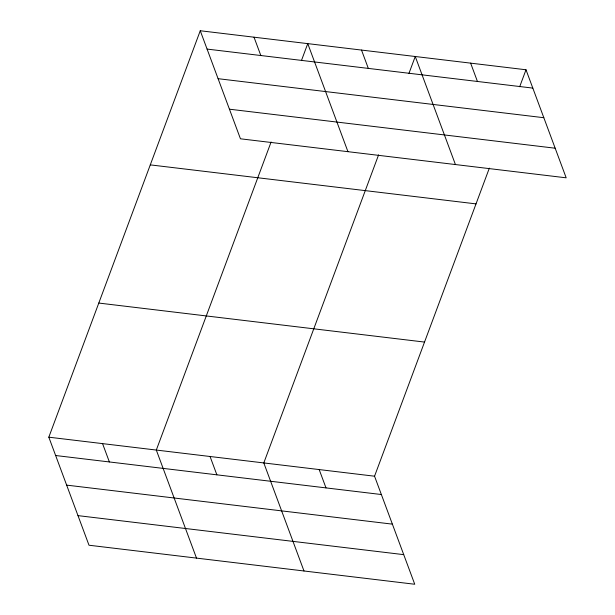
<?xml version="1.0" encoding="UTF-8"?>
<svg xmlns="http://www.w3.org/2000/svg" width="615" height="615" viewBox="0 0 615 615"><rect width="100%" height="100%" fill="white"/><g stroke="black" fill="none" stroke-linecap="round" stroke-linejoin="round"><path stroke-width="0.92" d="M489.348 168.126L374.55 476.202L414.741 584.25L88.998 545.228L48.816 437.18L200.259 30.75L526.002 69.772L566.184 177.82L240.45 138.798L200.259 30.75M271.107 141.98L156.31 450.057L196.493 558.105M301.427 60.616L307.754 43.627L347.944 151.674M378.602 154.857L263.804 462.934L303.987 570.981M408.921 73.493L415.248 56.503L455.431 164.551M519.675 86.761L526.002 69.772M207.078 49.085L532.821 88.099M218.094 78.689L543.829 117.711M229.433 109.193L555.176 148.215M150.283 164.874L476.025 203.888M98.792 303.057L424.535 342.078M48.816 437.18L374.55 476.202M55.634 455.515L381.369 494.529M66.643 485.12L392.385 524.141M77.99 515.624L403.724 554.645M470.629 63.137L477.448 81.472M361.505 50.061L368.324 68.396M254.01 37.184L260.829 55.519M319.177 469.568L325.996 487.895M210.053 456.491L216.872 474.826M102.559 443.615L109.378 461.95"/></g></svg>
